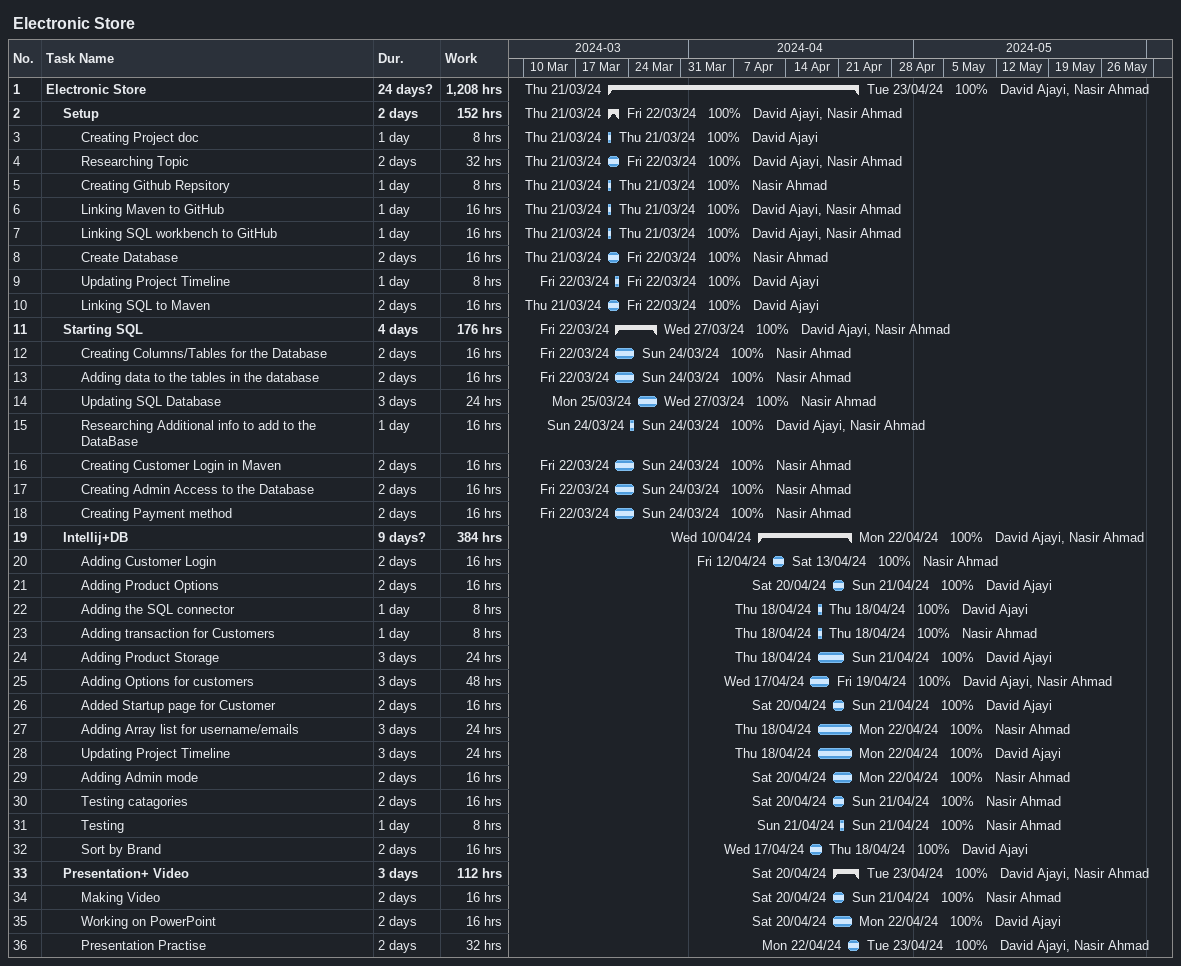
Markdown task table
Electronic Store

| ID | Level | Task | Duration | Start | Finish | Resources | % complete | Work (h) |
|---|---|---|---|---|---|---|---|---|
| 1 | 1 | **Electronic Store** | 24d? | 2024-03-21 | 2024-04-23 | David Ajayi, Nasir Ahmad | 100 | 1208 |
| 2 | 2 | **Setup** | 2d | 2024-03-21 | 2024-03-22 | David Ajayi, Nasir Ahmad | 100 | 152 |
| 3 | 3 | Creating Project doc | 1d | 2024-03-21 | 2024-03-21 | David Ajayi | 100 | 8 |
| 4 | 3 | Researching Topic | 2d | 2024-03-21 | 2024-03-22 | David Ajayi, Nasir Ahmad | 100 | 32 |
| 5 | 3 | Creating Github Repsitory | 1d | 2024-03-21 | 2024-03-21 | Nasir Ahmad | 100 | 8 |
| 6 | 3 | Linking Maven to GitHub | 1d | 2024-03-21 | 2024-03-21 | David Ajayi, Nasir Ahmad | 100 | 16 |
| 7 | 3 | Linking SQL workbench to GitHub | 1d | 2024-03-21 | 2024-03-21 | David Ajayi, Nasir Ahmad | 100 | 16 |
| 8 | 3 | Create Database | 2d | 2024-03-21 | 2024-03-22 | Nasir Ahmad | 100 | 16 |
| 9 | 3 | Updating Project Timeline | 1d | 2024-03-22 | 2024-03-22 | David Ajayi | 100 | 8 |
| 10 | 3 | Linking SQL to Maven | 2d | 2024-03-21 | 2024-03-22 | David Ajayi | 100 | 16 |
| 11 | 2 | **Starting SQL** | 4d | 2024-03-22 | 2024-03-27 | David Ajayi, Nasir Ahmad | 100 | 176 |
| 12 | 3 | Creating Columns/Tables for the Database | 2d | 2024-03-22 | 2024-03-24 | Nasir Ahmad | 100 | 16 |
| 13 | 3 | Adding data to the tables in the database | 2d | 2024-03-22 | 2024-03-24 | Nasir Ahmad | 100 | 16 |
| 14 | 3 | Updating SQL Database | 3d | 2024-03-25 | 2024-03-27 | Nasir Ahmad | 100 | 24 |
| 15 | 3 | Researching Additional info to add to the DataBase | 1d | 2024-03-24 | 2024-03-24 | David Ajayi, Nasir Ahmad | 100 | 16 |
| 16 | 3 | Creating Customer Login in Maven | 2d | 2024-03-22 | 2024-03-24 | Nasir Ahmad | 100 | 16 |
| 17 | 3 | Creating Admin Access to the Database | 2d | 2024-03-22 | 2024-03-24 | Nasir Ahmad | 100 | 16 |
| 18 | 3 | Creating Payment method | 2d | 2024-03-22 | 2024-03-24 | Nasir Ahmad | 100 | 16 |
| 19 | 2 | **Intellij+DB** | 9d? | 2024-04-10 | 2024-04-22 | David Ajayi, Nasir Ahmad | 100 | 384 |
| 20 | 3 | Adding Customer Login | 2d | 2024-04-12 | 2024-04-13 | Nasir Ahmad | 100 | 16 |
| 21 | 3 | Adding Product Options | 2d | 2024-04-20 | 2024-04-21 | David Ajayi | 100 | 16 |
| 22 | 3 | Adding the SQL connector | 1d | 2024-04-18 | 2024-04-18 | David Ajayi | 100 | 8 |
| 23 | 3 | Adding transaction for Customers | 1d | 2024-04-18 | 2024-04-18 | Nasir Ahmad | 100 | 8 |
| 24 | 3 | Adding Product Storage | 3d | 2024-04-18 | 2024-04-21 | David Ajayi | 100 | 24 |
| 25 | 3 | Adding Options for customers | 3d | 2024-04-17 | 2024-04-19 | David Ajayi, Nasir Ahmad | 100 | 48 |
| 26 | 3 | Added Startup page for Customer | 2d | 2024-04-20 | 2024-04-21 | David Ajayi | 100 | 16 |
| 27 | 3 | Adding Array list for username/emails | 3d | 2024-04-18 | 2024-04-22 | Nasir Ahmad | 100 | 24 |
| 28 | 3 | Updating Project Timeline | 3d | 2024-04-18 | 2024-04-22 | David Ajayi | 100 | 24 |
| 29 | 3 | Adding Admin mode | 2d | 2024-04-20 | 2024-04-22 | Nasir Ahmad | 100 | 16 |
| 30 | 3 | Testing catagories | 2d | 2024-04-20 | 2024-04-21 | Nasir Ahmad | 100 | 16 |
| 31 | 3 | Testing | 1d | 2024-04-21 | 2024-04-21 | Nasir Ahmad | 100 | 8 |
| 32 | 3 | Sort by Brand | 2d | 2024-04-17 | 2024-04-18 | David Ajayi | 100 | 16 |
| 33 | 2 | **Presentation+ Video** | 3d | 2024-04-20 | 2024-04-23 | David Ajayi, Nasir Ahmad | 100 | 112 |
| 34 | 3 | Making Video | 2d | 2024-04-20 | 2024-04-21 | Nasir Ahmad | 100 | 16 |
| 35 | 3 | Working on PowerPoint | 2d | 2024-04-20 | 2024-04-22 | David Ajayi | 100 | 16 |
| 36 | 3 | Presentation Practise | 2d | 2024-04-22 | 2024-04-23 | David Ajayi, Nasir Ahmad | 100 | 32 |
